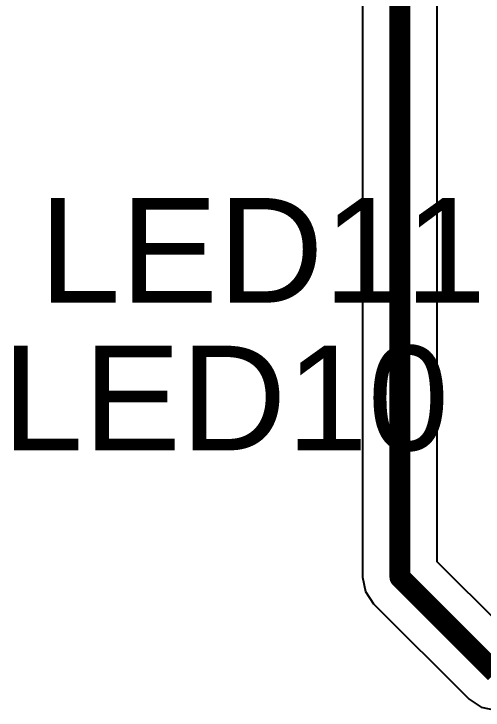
# Model space of a CAD drawing. Header units: millimetres. Extents: x 0 to 5423, y 0 to 5425.
# Drawn here: x 86.17 to 90.72, y 28.2 to 34.96 of the extents above; entities that cross this region are included whole.
import ezdxf

# ---------------------------------------------------------------- set-up
doc = ezdxf.new("R2010")
doc.units = ezdxf.units.MM
doc.layers.add('TopLayer', color=1, linetype='Continuous')
doc.layers.add('TopOverlay', color=2, linetype='Continuous')
doc.styles.add('Arial', font='', dxfattribs={"height": 0.2})
doc.styles.get('Arial').set_extended_font_data('Arial')

msp = doc.modelspace()

# ---------------------------------------------------------------- linework, layer by layer
at = {"layer": 'TopLayer'}
for p, q in [((89.5534, 41.7566), (89.5534, 29.4894)), ((90.2786, 29.6396), (90.2786, 41.7566)), ((90.9929, 28.9252), (90.2786, 29.6396)), ((89.5534, 29.4894), (89.5534, 29.4894)), ((89.5534, 29.4894), (89.581, 29.3507)), ((89.581, 29.3507), (89.6596, 29.233)), ((89.6596, 29.233), (90.5864, 28.3063)), ((90.5864, 28.3063), (90.5864, 28.3063)), ((90.5864, 28.3063), (90.704, 28.2277)), ((90.704, 28.2277), (90.8427, 28.2001))]:
    msp.add_line(p, q, dxfattribs=at)
at = {"layer": 'TopLayer', "const_width": 0.2032}
for points in [[(89.916, 29.4894), (89.916, 42.1894)], [(89.916, 29.4894), (90.8427, 28.5627)]]:
    msp.add_lwpolyline(points, dxfattribs=at)
at = {"layer": 'TopLayer', "const_width": 0.1016}
msp.add_lwpolyline([(89.8652, 29.4894, 1), (89.9668, 29.4894, 1)], format="xyb", close=True, dxfattribs=at)
msp.add_lwpolyline([(89.8652, 29.4894, 1), (89.9668, 29.4894, 1)], format="xyb", close=True, dxfattribs=at)

# ---------------------------------------------------------------- texts
at = {"layer": 'TopOverlay', "style": 'Arial'}
for s, p in [('LED11', (86.4138, 32.1566)), ('LED10', (86.0534, 30.7225))]:
    msp.add_text(s, height=1.016, dxfattribs=at).set_placement(p)

doc.saveas('drawing.dxf')
